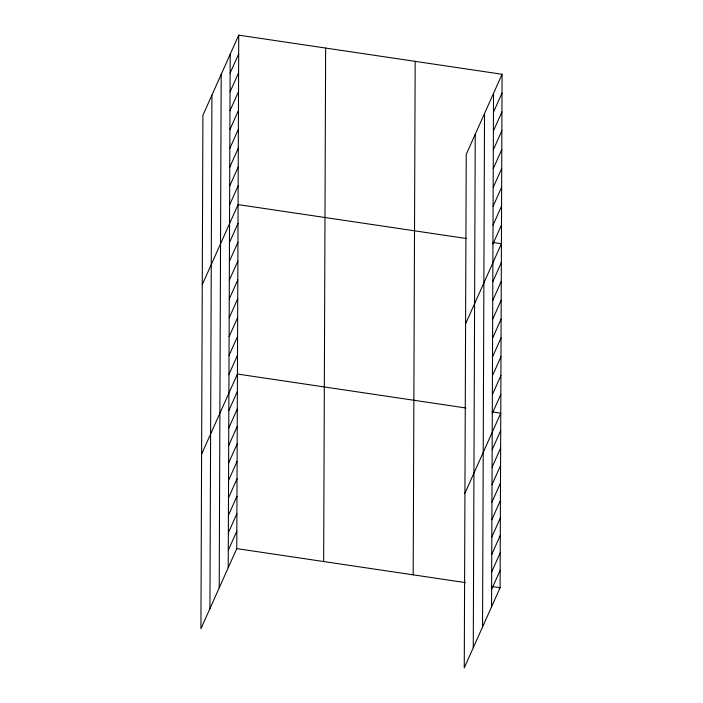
<?xml version="1.0" encoding="UTF-8"?>
<svg xmlns="http://www.w3.org/2000/svg" width="703" height="703" viewBox="0 0 703 703"><rect width="100%" height="100%" fill="white"/><g stroke="black" fill="none" stroke-linecap="round" stroke-linejoin="round"><path stroke-width="1.05" d="M209.933 608.596L211.919 95.116M219.213 587.849L221.19 74.377M228.22 567.716L230.197 54.245M238.739 35.15L202.912 115.257L200.926 628.728L236.762 548.621L238.739 35.15L502.074 74.272L500.088 587.743L464.261 667.85L466.238 154.379L502.074 74.272M323.661 561.53L325.638 48.059M413.188 574.834L415.174 61.363M473.268 647.718L475.246 134.247M482.548 626.971L484.525 113.499M491.546 606.838L493.532 93.367M230.127 73.068L238.669 53.982M230.057 91.9L238.598 72.804M229.986 110.723L238.519 91.636M229.907 129.554L238.449 110.459M229.837 148.377L238.379 129.29M229.767 167.209L238.308 148.113M229.696 186.031L238.229 166.945M229.617 204.863L238.159 185.768M202.253 284.697L238.089 204.599L466.66 238.554M229.477 242.517L238.018 223.422M229.398 261.34L237.939 242.254M229.327 280.172L237.869 261.077M229.257 298.995L237.799 279.908M229.187 317.826L237.728 298.731M229.108 336.649L237.649 317.563M229.037 355.481L237.579 336.386M228.967 374.304L237.509 355.217M201.603 454.147L237.429 374.04L466.001 408.004M228.826 410.596L237.368 391.501M228.756 428.048L237.298 408.961M228.695 445.509L237.236 426.413M228.624 462.969L237.166 443.874M228.554 480.421L237.096 461.335M228.493 497.882L237.034 478.787M228.422 515.343L236.964 496.248M228.352 532.804L236.893 513.708M228.29 550.256L236.832 531.16M493.462 112.199L502.004 93.104M493.383 131.022L501.924 111.926M493.313 149.853L501.854 130.758M493.242 168.676L501.784 149.581M493.172 187.508L501.705 168.412M493.093 206.331L501.634 187.235M493.023 225.162L501.564 206.067M492.952 243.985L501.494 224.89M465.588 323.819L501.415 243.721L492.724 242.43M492.803 281.639L501.344 262.544M492.733 300.471L501.274 281.376M492.662 319.294L501.204 300.199M492.583 338.125L501.125 319.03M492.513 356.948L501.054 337.853M492.443 375.78L500.984 356.685M492.372 394.603L500.914 375.507M492.293 413.434L500.835 394.339M464.929 493.269L500.764 413.162L492.074 411.879M492.153 449.718L500.694 430.623M492.091 467.179L500.633 448.083M492.021 484.631L500.562 465.544M491.951 502.091L500.492 482.996M491.889 519.552L500.431 500.457M491.819 537.004L500.36 517.918M491.749 554.465L500.29 535.37M491.687 571.926L500.228 552.83M491.617 589.378L500.158 570.291M236.762 548.621L465.333 582.585M491.397 586.451L500.088 587.743"/></g></svg>
